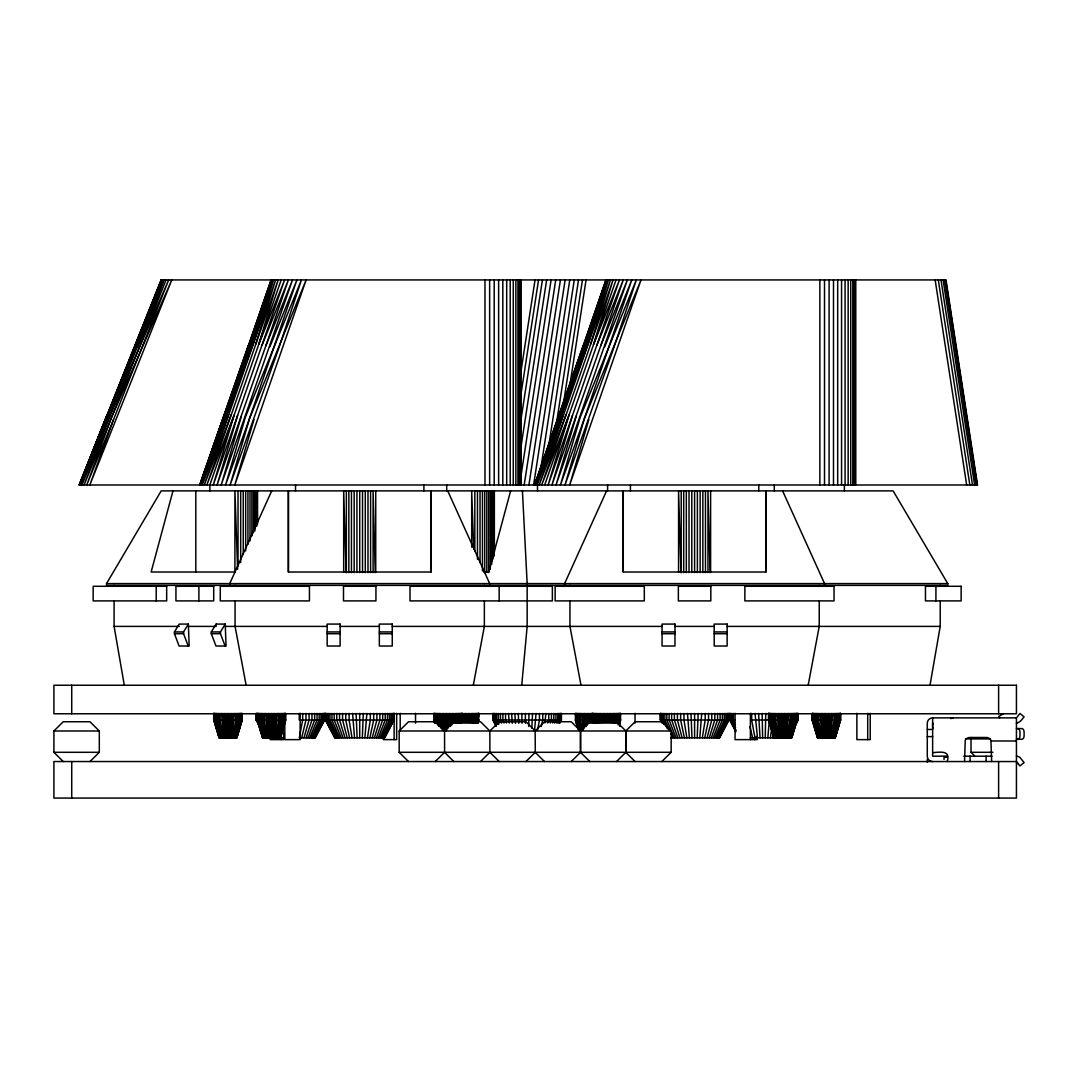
<?xml version="1.0" encoding="UTF-8"?>
<svg xmlns="http://www.w3.org/2000/svg" width="1078" height="1078" viewBox="0 0 1078 1078"><rect width="100%" height="100%" fill="white"/><g stroke="black" fill="none" stroke-linecap="round" stroke-linejoin="round"><path stroke-width="1.5" d="M288.392 572.014L288.392 490.881L288.392 572.014L431.038 572.014L431.038 490.881L431.038 572.014M484.979 484.992L484.979 279.93M489.641 484.992L489.641 279.93M494.209 484.992L494.209 279.93M498.629 484.992L498.629 279.93M502.82 484.992L502.82 279.93M506.687 484.992L506.687 279.93M510.204 484.992L510.204 279.93M513.276 484.992L513.276 279.93M515.863 484.992L515.863 279.93M517.925 484.992L517.925 279.93M519.434 484.992L519.434 279.93M623.259 572.014L623.259 490.881L623.259 572.014L765.919 572.014L765.919 490.881L765.919 572.014M819.859 484.992L819.859 279.93M824.508 484.992L824.508 279.93M829.09 484.992L829.09 279.93M833.496 484.992L833.496 279.93M837.687 484.992L837.687 279.93M841.568 484.992L841.568 279.93M845.071 484.992L845.071 279.93M848.143 484.992L848.143 279.93M850.744 484.992L850.744 279.93M852.806 484.992L852.806 279.93M854.302 484.992L854.302 279.93M855.218 484.992L855.218 279.93M932.632 723.54L932.632 727.03A5.633 3.234 0 0 0 933.076 728.149M228.415 737.837L228.698 713.393M465.44 723.257L465.494 713.393M590.259 723.257L590.313 713.393M826.826 737.837L827.109 713.393M528.772 726.491L528.948 713.393M765.245 737.837L765.744 713.393M272.384 737.837L272.95 713.393M449.27 726.491L449.472 713.393M607.709 723.257L607.817 713.393M783.787 737.837L784.339 713.393M229.344 737.837L230.18 713.393M466.814 723.257L466.976 713.393M591.647 723.257L591.795 713.393M827.756 737.837L828.591 713.393M362.329 737.837L363.299 713.393M697.196 737.837L698.18 713.393M273.313 737.837L274.418 713.393M450.55 726.491L450.954 713.393M609.083 723.257L609.286 713.393M784.703 737.837L785.822 713.393M230.261 737.837L231.649 713.393M468.175 723.257L468.431 713.393M593.008 723.257L593.291 713.393M828.659 737.837L830.047 713.393M531.858 728.122L532.519 713.393M767.846 737.837L769.18 721.627M274.203 737.837L275.86 713.393M451.938 724.874L452.396 713.393M521.739 685.244L527.155 626.399L527.155 583.602L522.426 490.881M610.431 723.257L610.727 713.393M785.606 737.837L787.263 713.393M231.15 737.837L233.064 713.393M469.509 723.257L469.86 713.393M829.548 737.837L831.475 713.393M364.903 737.837L366.857 713.393M699.784 737.837L701.724 713.393M275.079 737.837L277.262 713.393M453.393 723.257L453.784 713.393M611.725 723.257L612.129 713.393M786.482 737.837L788.651 713.393M231.999 737.837L234.425 713.393M470.776 723.257L471.221 713.393M534.499 731.356L536.035 713.393M770.406 737.837L771.727 728.122M830.41 737.837L832.836 713.393M275.914 737.837L278.582 720.01L278.582 713.393M454.633 723.257L455.118 713.393M612.964 723.257L613.463 713.393M787.317 737.837L789.985 720.01L789.985 713.393M520.041 377.502L535.038 279.93M520.243 399.008L538.542 279.93M520.068 425.46L542.436 279.93M520.216 451.925L546.654 279.93M520.081 481.691L551.101 279.93M524.191 484.992L555.722 279.93M528.907 484.992L560.425 279.93M533.61 484.992L565.141 279.93M540.294 471.76L569.777 279.93M548.594 446.966L574.264 279.93M556.41 423.802L578.522 279.93M563.659 402.31L582.47 279.93M569.534 387.433L586.055 279.93M367.436 737.837L370.32 720.01L370.32 713.393M702.304 737.837L705.201 720.01L705.201 713.393M232.808 737.837L235.718 720.01L235.718 713.393M471.975 723.257L472.514 713.393M831.205 737.837L834.129 720.01L834.129 713.393M930.004 685.244L940.218 626.399L940.218 600.904M276.696 737.837L279.835 720.01L279.835 713.393M455.792 723.257L456.371 713.393M614.137 723.257L614.716 713.393M788.099 737.837L791.239 720.01L791.239 713.393M473.309 685.244L484.359 626.399L484.359 600.904M537.626 729.739L539.458 720.01L539.458 713.393M772.886 737.837L773.505 734.603M808.177 685.244L819.226 626.399L819.226 600.904M233.562 737.837L236.931 720.01L236.931 713.393M473.107 723.257L473.714 713.393M831.973 737.837L835.329 720.01L835.329 713.393M277.423 737.837L280.994 720.01L280.994 713.393M456.883 723.257L457.53 713.393M615.215 723.257L615.875 713.393M788.826 737.837L792.397 720.01L792.397 713.393M234.249 737.837L238.036 720.01L238.036 713.393M474.145 723.257L474.832 713.393M832.661 737.837L836.447 720.01L836.447 713.393M369.875 737.837L373.675 720.01L373.675 713.393M704.742 737.837L708.556 720.01L708.556 713.393M278.084 737.837L282.059 720.01L282.059 713.393M457.867 723.257L458.581 713.393M616.198 723.257L616.926 713.393M789.473 737.837L793.462 720.01L793.462 713.393M234.883 737.837L239.033 720.01L239.033 713.393M475.075 723.257L475.829 713.393M833.281 737.837L837.444 720.01L837.444 713.393M301.692 737.837L305.95 720.01L305.95 713.393M541.196 726.491L542.733 720.01L542.733 713.393M278.663 737.837L282.988 720.01L282.988 713.393M458.743 723.257L459.524 713.393M617.074 723.257L617.869 713.393M790.066 737.837L794.392 720.01L794.392 713.393M235.435 737.837L239.909 720.01L239.909 713.393M475.883 723.257L476.705 713.393M833.833 737.837L838.32 720.01L838.32 713.393M279.175 737.837L283.81 720.01L283.81 713.393M459.497 723.257L460.333 713.393M617.842 723.257L618.678 713.393M790.578 737.837L795.214 720.01L795.214 713.393M372.206 737.837L376.882 720.01L376.882 713.393M707.074 737.837L711.75 720.01L711.75 713.393M235.893 737.837L240.663 720.01L240.663 713.393M476.584 723.257L477.446 713.393M834.305 737.837L839.061 720.01L839.061 713.393M172.979 490.881L151.136 572.014L235.287 572.014M510.635 490.881L488.792 572.014L483.752 572.014M279.593 737.837L284.484 720.01L284.484 713.393M460.131 723.257L461.02 713.393M618.017 724.874L619.351 720.01L619.351 713.393M790.996 737.837L795.887 720.01L795.887 713.393M236.271 737.837L241.27 720.01L241.27 713.393M477.15 723.257L478.053 713.393M834.682 737.837L839.668 720.01L839.668 713.393M279.93 737.837L285.023 720.01L285.023 713.393M460.697 722.988L461.546 713.393M618.624 724.47L619.89 720.01L619.89 713.393M791.333 737.837L796.426 720.01L796.426 713.393M303.956 737.837L309.063 720.01L309.063 713.393M544.996 722.988L545.845 713.393M236.567 737.837L241.728 720.01L241.728 713.393M477.662 722.988L478.524 713.393M834.965 737.837L840.139 720.01L840.139 713.393M241.351 416.229L221.179 484.992L292.515 279.93L265.808 345.89L217.055 484.992L237.591 415.502L284.579 279.93L258.639 344.664L278.151 279.93L206.828 484.992L234.169 415.003L213.255 484.992L237.591 415.502M253.963 419.571L234.802 484.992L306.125 279.93L249.611 418.277L225.558 484.992L245.38 417.159L301.449 279.93L278.434 349.232L230.126 484.992L249.611 418.277L296.895 279.93L269.837 346.833M280.172 737.837L285.401 720.01L285.401 713.393M461.061 722.988L461.936 713.393M576.218 416.229L556.059 484.992L627.383 279.93L600.689 345.89L551.936 484.992L572.458 415.502L619.446 279.93L593.506 344.664L613.032 279.93L541.695 484.992L569.049 415.003L548.123 484.992L572.458 415.502M588.831 419.571L569.683 484.992L641.006 279.93L584.478 418.277L560.439 484.992L580.247 417.159L636.33 279.93L613.301 349.232L564.993 484.992L584.478 418.277L631.762 279.93L604.718 346.833M618.974 724.47L620.281 720.01L620.281 713.393M478.982 713.393L478.093 722.988L478.834 713.393M840.449 720.01L835.167 737.837L840.449 720.01L840.449 713.393M477.945 722.988L478.834 720.01M242.038 713.393L242.2 720.01L236.85 737.837L219.05 737.837L213.7 720.01L213.7 713.393M280.32 737.837L285.643 720.01L285.643 713.393M840.597 713.393L840.597 720.01L835.261 737.837L817.447 737.837L812.111 720.01L812.111 713.393M280.374 737.837L285.724 720.01L256.092 720.01L256.092 713.393M374.389 737.837L379.901 720.01L379.901 713.393M709.257 737.837L714.768 720.01L714.768 713.393M255.607 344.381L275.631 279.93L204.308 484.992L231.15 414.72M590.488 344.381L610.512 279.93L539.175 484.992L566.017 414.72M250.945 344.502L272.182 279.93L200.858 484.992L253.034 344.327L273.637 279.93L202.314 484.992L228.563 414.666M585.812 344.502L607.049 279.93L535.726 484.992L587.901 344.327L608.504 279.93L537.181 484.992L563.444 414.666M306.071 737.837L311.96 720.01L311.96 713.393M547.772 722.988L548.756 720.01L548.756 713.393M225.437 413.669L271.009 279.93M562.986 405.746L605.876 279.93M249.382 344.906L271.306 279.93L199.686 484.992L248.358 345.539M584.249 344.906L606.173 279.93L534.553 484.992L583.238 345.539M265.808 345.89L288.378 279.93L262.062 345.176M600.689 345.89L623.259 279.93L596.929 345.176M281.156 279.93L209.819 484.992L209.927 490.881M544.7 484.992L616.023 279.93M376.424 737.837L382.69 720.01L382.69 713.393M711.291 737.837L717.557 720.01L717.557 713.393M108.043 416.229L81.982 484.992L109.35 417.159L168.667 279.93L113.54 419.571L89.824 484.992L171.779 279.93L111.196 418.277L84.084 484.992L109.35 417.159L163.937 279.93L136.151 345.89L80.432 484.992L107.274 415.502M308.012 737.837L314.641 720.01L314.641 713.393M550.319 722.988L551.424 720.01L551.424 713.393M81.955 480.316L84.38 474.064M86.2 469.375L107.423 414.72M378.27 737.837L385.223 720.01L385.223 713.393M713.137 737.837L720.104 720.01L720.104 713.393M136.151 345.89L162.387 279.93L135.383 345.176M112.099 405.288L113.972 400.598M116.478 394.346L118.351 389.657M88.288 464.672L90.161 459.983M92.681 453.73L94.554 449.054M97.06 442.802L98.947 438.113M309.763 737.837L317.04 720.01L317.04 713.393M552.623 722.988L553.836 720.01L553.836 713.393M113.54 419.571L86.712 484.992L111.196 418.277L166.039 279.93L137.472 346.833M135.545 344.381L146.285 318.293M147.551 315.221L150.085 309.09M151.971 304.481L154.504 298.35M160.824 283.002L162.091 279.93M379.914 737.837L387.487 720.01L387.487 713.393M714.781 737.837L722.354 720.01L722.354 713.393M311.299 737.837L319.155 720.01L319.155 713.393M554.631 722.988L555.938 720.01L555.938 713.393M271.723 490.881L229.722 583.602L229.722 585.381M606.591 490.881L564.602 583.602L564.602 585.381M381.342 737.837L389.441 720.01L389.441 713.393M716.21 737.837L724.322 720.01L724.322 713.393M312.607 737.837L320.948 720.01L320.948 713.393M556.342 722.988L557.744 720.01L557.744 713.393M382.528 737.837L391.071 720.01L391.071 713.393M717.396 737.837L725.952 720.01L725.952 713.393M313.671 737.837L322.403 720.01L322.403 713.393M557.744 722.988L559.199 720.01L559.199 713.393M383.458 737.837L392.365 720.01L392.365 713.393M718.325 737.837L727.232 720.01L727.232 713.393M314.48 737.837L323.521 720.01L323.521 713.393M558.808 722.988L560.304 720.01L560.304 713.393M794.836 724.47L797.1 720.01L797.114 713.393M384.132 737.837L393.295 720.01L393.295 713.393M719.013 737.837L728.162 720.01L728.162 713.393M315.019 737.837L324.262 720.01L324.262 713.393M559.509 722.988L561.059 720.01L561.059 713.393M793.987 727.448L797.841 720.01L797.841 713.393M384.55 737.837L393.861 720.01M719.417 737.837L728.728 720.01M324.64 713.393L324.64 720.01L315.288 737.837L299.307 737.837L302.662 720.01L302.662 713.393M559.873 722.988L561.436 720.01L561.436 713.393M794.324 727.448L798.219 720.01L798.219 713.393M394.049 713.393L394.049 720.01L384.684 737.837L334.759 737.837L325.394 720.01L325.394 713.393M728.728 713.393L728.917 720.01L719.552 737.837L670.853 737.837M106.533 583.602L161.188 490.881L893.123 490.881L947.778 583.602L947.778 585.381L106.533 585.381L106.533 583.602L947.778 583.602M174.434 631.924L179.218 624.081L188.354 624.081L189.162 646.018L179.096 646.018L174.434 633.702L174.434 631.924L183.57 631.924L188.354 624.081M211.301 631.924L216.099 624.081L225.235 624.081L226.043 646.018L215.977 646.018L211.301 633.702L211.301 631.924L220.451 631.924L225.235 624.081M1018.36 763.965L1016.433 761.553L53.9 761.54L53.9 798.07L1016.433 798.07L1016.433 717.867L1019.923 713.501L1024.1 716.843L1021.877 719.632A10.564 10.564 0 0 1 1016.433 723.217L1016.514 723.217M63.238 761.54L53.9 752.296L53.9 730.992L63.238 721.748L89.973 721.748L99.311 730.992L99.311 752.296L89.973 761.54M408.508 761.54L399.17 752.296L399.17 730.992L408.508 721.748L435.242 721.748L444.581 730.992L444.581 752.296L453.798 761.54M444.459 730.992L453.798 721.748L480.532 721.748L489.87 730.992L489.87 752.296L499.222 761.54M435.242 761.54L444.581 752.296M489.87 730.992L499.222 721.748L525.956 721.748L535.294 730.992M480.532 761.54L489.87 752.296M525.956 761.54L535.294 752.296L535.16 730.992L544.511 721.748L571.246 721.748L580.584 730.992L580.584 752.296L571.246 761.54M616.535 761.54L625.873 752.296L625.873 730.992L616.535 721.748L589.801 721.748L580.463 730.992L580.463 752.296L589.801 761.54M661.825 761.54L671.163 752.296L671.163 730.992L661.825 721.748L635.09 721.748L625.752 730.992L625.752 752.296L635.09 761.54M1003.416 713.771L998.78 716.452L999.602 717.867M114.093 600.904L114.093 626.399L179.218 626.399M188.354 626.399L216.099 626.399L216.099 624.081M225.235 626.399L327.173 626.399M340.109 626.399L379.335 626.399M392.257 626.399L662.054 626.399M674.976 626.399L714.202 626.399M727.138 626.399L940.218 626.399M327.173 631.924L340.109 631.924M379.335 631.924L392.257 631.924M662.054 631.924L674.976 631.924M714.202 631.924L727.138 631.924M174.434 633.702L183.57 633.702L188.232 646.018M211.301 633.702L220.451 633.702L225.113 646.018M327.173 633.702L340.109 633.702M379.335 633.702L392.257 633.702M662.054 633.702L674.976 633.702M714.202 633.702L727.138 633.702M932.632 761.553A5.35 5.35 0 0 1 927.282 756.204L927.282 723.217A5.403 5.403 0 0 1 932.632 717.867L1016.433 717.867M213.7 720.01L242.2 720.01M324.64 720.01L299.253 720.01L299.253 713.393M325.394 720.01L394.049 720.01M462.516 713.393L462.516 720.01L478.982 720.01M492.875 713.393L492.875 720.01L561.436 720.01M591.795 720.01L575.315 720.01L577.997 728.93M728.917 720.01L660.262 720.01L660.262 713.393M729.671 713.393L729.671 720.01L735.156 720.01M751.649 713.393L751.649 720.01L798.219 720.01M812.111 720.01L840.597 720.01M1016.433 728.566L1021.823 728.566A3.571 2.277 -90 0 1 1024.1 732.137L1024.1 735.708A3.571 2.277 -90 0 1 1021.823 739.265L1016.433 739.265M927.282 729.469L932.632 729.469M53.9 730.992L99.311 730.992M399.17 730.992L671.163 730.992M927.282 736.597L932.632 736.597M257.184 713.393L257.265 720.01L262.533 737.837L283.905 737.837L282.584 728.122M750.342 737.837L791.764 737.837L797.114 720.01L791.724 737.837L796.804 720.01L796.804 713.393M965.578 738.915L990.345 738.915M991.275 740.99L1016.433 740.99M53.9 752.296L99.311 752.296M399.17 752.296L671.163 752.296M971.022 737.541L971.022 752.296L992.878 752.296M932.632 752.646C940.528 752.121 950.769 750.019 947.252 761.553M947.441 756.123L932.632 756.204L932.632 717.867M963.799 756.204L992.07 756.204M947.252 757.282L944.032 757.282L944.032 759.424M971.022 752.296L974.525 755.759M535.16 752.296L544.511 761.54M1017.699 763.143L1019.923 765.932L1024.1 762.591L1020.556 758.157A5.174 5.174 0 0 0 1016.433 756.204M729.671 720.01L735.897 731.895M492.875 720.01L495.988 725.952M256.092 720.01L259.987 727.448M662 722.988L660.45 720.01L660.45 713.393M334.894 737.837L325.583 720.01L325.583 713.393M735.439 730.412L730.035 720.01L730.035 713.393M496.338 725.952L493.252 720.01L493.252 713.393M260.31 727.448L256.456 720.01L256.456 713.393M662.539 722.988L661.016 720.01L661.016 713.393M335.298 737.837L326.149 720.01L326.149 713.393M736.058 730.412L730.79 720.01L730.79 713.393M496.257 724.47L493.993 720.01L493.993 713.393M259.475 724.47L257.211 720.01L262.587 737.837M664.169 724.47L661.946 720.01L661.946 713.393M335.972 737.837L327.079 720.01L327.079 713.393M735.546 727.448L731.895 720.01L731.895 713.393M497.295 724.47L495.112 720.01L495.112 713.393M667.511 728.93L663.226 720.01L663.226 713.393M336.915 737.837L328.359 720.01L328.359 713.393M735.439 724.47L733.363 720.01L733.363 713.393M498.656 724.47L496.567 720.01L496.567 713.393M782.588 490.881L824.576 583.602L824.576 585.381M669.586 730.412L664.856 720.01L664.856 713.393M670.947 733.39L672.968 737.837M447.72 490.881L489.708 583.602L489.708 585.381M338.101 737.837L329.989 720.01L329.989 713.393M499.68 722.988L498.373 720.01L498.373 713.393M674.397 737.837L666.824 720.01L666.824 713.393M339.516 737.837L331.943 720.01L331.943 713.393M501.688 722.988L500.475 720.01L500.475 713.393M676.041 737.837L669.088 720.01L669.088 713.393M341.16 737.837L334.207 720.01L334.207 713.393M503.992 722.988L502.887 720.01L502.887 713.393M677.887 737.837L671.621 720.01L671.621 713.393M343.02 737.837L336.754 720.01L336.754 713.393M506.539 722.988L505.555 720.01L505.555 713.393M679.922 737.837L674.41 720.01L674.41 713.393M345.041 737.837L339.543 720.01L339.543 713.393M592.954 722.988L592.132 713.393M434.609 722.988L433.72 713.393M593.021 722.988L592.132 720.01L620.591 720.01L620.51 713.393M434.677 722.988L433.801 720.01L462.246 720.01L462.166 713.393M817.555 737.837L812.273 720.01L812.273 713.393M578.118 728.93L575.477 720.01L575.315 713.393M219.144 737.837L213.862 720.01L213.862 713.393M774.139 737.837L768.897 720.01L768.897 713.393M593.237 722.988L592.374 713.393M434.906 722.988L434.03 713.393M262.736 737.837L257.494 720.01L257.494 713.393M817.744 737.837L812.583 720.01L812.583 713.393M578.374 728.93L575.787 720.01L575.787 713.393M219.346 737.837L214.172 720.01L214.172 713.393M774.381 737.837L769.288 720.01L769.288 713.393M593.601 722.988L592.752 713.393M509.315 722.988L508.466 713.393M435.269 722.988L434.421 713.393M262.978 737.837L257.885 720.01L257.885 713.393M818.027 737.837L813.041 720.01L813.041 713.393M578.967 729.739L576.245 720.01L576.245 713.393M219.629 737.837L214.63 720.01L214.63 713.393M774.705 737.837L769.827 720.01L769.827 713.393M593.291 720.01L594.18 723.257M435.835 723.257L434.946 713.393M263.315 737.837L258.424 720.01L258.424 713.393M818.418 737.837L813.647 720.01L813.647 713.393M579.883 731.356L576.851 720.01L576.851 713.393M220.006 737.837L215.236 720.01L215.236 713.393M682.104 737.837L677.429 720.01L677.429 713.393M347.237 737.837L342.561 720.01L342.561 713.393M775.136 737.837L770.5 720.01L770.5 713.393M594.813 723.257L593.965 713.393M436.469 723.257L435.633 713.393M263.733 737.837L259.097 720.01L259.097 713.393M818.876 737.837L814.389 720.01L814.389 713.393M580.463 731.356L577.606 720.01L577.606 713.393M220.478 737.837L215.991 720.01L215.991 713.393M775.648 737.837L771.309 720.01L771.309 713.393M595.568 723.257L594.786 713.393M437.628 724.874L436.442 720.01L436.442 713.393M264.245 737.837L259.919 720.01L259.919 713.393M749.911 726.491L752.606 737.837M512.346 723.257L511.565 713.393M819.428 737.837L815.264 720.01L815.264 713.393M581.123 731.356L578.482 720.01L578.482 713.393M221.017 737.837L216.867 720.01L216.867 713.393M776.227 737.837L772.252 720.01L772.252 713.393M596.444 723.257L595.73 713.393M438.827 726.491L437.385 720.01L437.385 713.393M264.824 737.837L260.849 720.01L260.849 713.393M684.436 737.837L680.622 720.01L680.622 713.393M349.568 737.837L345.755 720.01L345.755 713.393M820.048 737.837L816.275 720.01L816.275 713.393M581.541 729.739L579.479 720.01L579.479 713.393M221.65 737.837L217.864 720.01L217.864 713.393M776.888 737.837L773.303 720.01L773.303 713.393M597.428 723.257L596.781 713.393M439.743 726.491L438.436 713.393M265.484 737.837L261.914 720.01L261.914 713.393M820.749 737.837L817.38 720.01L817.38 713.393M751.649 720.01L754.991 737.837M581.002 685.244L569.952 626.399L569.952 600.904M582.43 729.739L580.584 720.01L580.584 713.393M515.459 723.257L514.853 713.393M280.806 734.603L281.412 737.837M246.134 685.244L235.071 626.399L235.071 600.904M222.337 737.837L218.969 720.01L218.969 713.393M777.615 737.837L774.476 720.01L774.476 713.393M598.506 723.257L597.94 713.393M441.023 728.122L439.595 713.393M266.212 737.837L263.072 720.01L263.072 713.393M114.093 626.399L124.307 685.244M821.503 737.837L818.593 720.01L818.593 713.393M583.387 729.739L581.797 713.393M223.092 737.837L220.181 720.01L220.181 713.393M686.875 737.837L683.978 720.01L683.978 713.393M352.007 737.837L349.11 720.01L349.11 713.393M945.649 279.93L977.167 484.992M944.678 279.93L976.196 484.992M943.102 279.93L974.62 484.992M940.973 279.93L972.491 484.992M938.305 279.93L969.823 484.992M935.152 279.93L966.67 484.992M778.397 737.837L775.715 720.01L775.715 713.393M599.678 723.257L599.193 713.393M442.303 729.739L440.848 713.393M266.994 737.837L264.326 720.01L264.326 713.393M822.312 737.837L819.886 713.393M584.195 728.122L583.09 713.393M223.901 737.837L221.475 713.393M757.484 737.837L755.058 713.393M518.707 723.257L518.275 713.393M779.232 737.837L777.049 713.393M600.918 723.257L600.527 713.393M443.368 729.739L442.182 713.393M267.829 737.837L265.646 713.393M689.394 737.837L687.454 713.393M354.527 737.837L352.587 713.393M823.161 737.837L821.247 713.393M585.152 726.491L584.451 713.393M224.75 737.837L222.836 713.393M780.095 737.837L778.451 713.393M602.211 723.257L601.915 713.393M444.621 731.356L443.57 713.393M268.692 737.837L267.048 713.393M760.044 737.837L758.575 713.393M522.048 723.257L521.779 713.393M824.05 737.837L822.662 713.393M586.378 726.491L585.88 713.393M461.047 720.01L461.303 723.257M225.639 737.837L224.264 713.393M780.998 737.837L779.893 713.393M603.559 723.257L603.357 713.393M445.726 731.356L445.012 713.393M269.594 737.837L268.489 713.393M691.982 737.837L690.998 713.393M357.114 737.837L356.131 713.393M824.966 737.837L824.131 713.393M587.564 724.874L587.335 713.393M462.516 720.01L462.664 723.257M226.555 737.837L225.72 713.393M473.714 549.241L471.692 490.881L471.692 547.179M237.618 569.251L234.91 490.881L234.91 572.014M781.927 737.837L781.361 713.393M604.933 723.257L604.839 713.393M446.791 729.739L446.494 713.393M270.524 737.837L269.958 713.393M680.973 572.593L678.574 490.881L678.574 572.014M346.105 572.593L343.693 490.881L343.693 572.014M762.631 737.837L762.146 713.393M525.444 723.257L525.363 713.393M710.092 572.593L707.963 490.881L707.963 572.593M375.225 572.593L373.096 490.881L373.096 572.593M825.896 737.837L825.613 713.393M588.871 723.257L588.817 713.393M464.052 723.257L463.998 713.393M227.485 737.837L227.202 713.393M494.155 555.911L493.724 490.881L493.724 555.911M257.143 522.56L256.941 490.881L256.941 525.902M998.605 685.244L998.605 713.757M998.605 761.54L998.605 798.07M991.652 761.54L990.925 740.168A5.35 5.35 0 0 0 986.303 737.487L969.89 737.487A5.35 5.35 0 0 0 965.255 740.168L964.54 761.54M986.114 756.204L986.114 761.553M970.065 756.204L970.065 761.553M940.218 585.381L940.218 586.284M935.92 586.284L935.92 600.904M927.282 759.424L927.282 762.092M870.229 713.259L870.229 739.629L856.875 739.629L856.875 713.259M867.709 713.259L867.709 739.629M844.384 484.992L844.384 490.881M819.226 585.381L819.226 586.284M782.857 713.393L782.857 737.837M774.287 484.992L774.287 490.881M768.668 713.393L768.668 720.01L773.991 737.837L768.587 720.01L768.587 713.393M758.777 484.992L758.777 490.881M757.133 736.328L757.133 739.629L735.061 739.629L735.061 713.259M754.613 736.328L754.613 739.629M750.396 713.259L750.396 739.629M710.604 490.881L710.604 572.014M705.47 490.881L705.47 572.593M702.856 490.881L702.856 572.593M700.148 490.881L700.148 572.593M697.385 490.881L697.385 572.593M694.596 490.881L694.596 572.593M694.596 713.393L694.596 737.837M691.793 490.881L691.793 572.593M689.031 490.881L689.031 572.593M686.322 490.881L686.322 572.593M683.708 490.881L683.708 572.593M681.215 490.881L681.215 572.593M635.036 713.259L635.036 723.149M630.401 484.992L630.401 490.881M619.702 719.848L619.702 726.437M607.601 484.992L607.601 490.881M606.321 713.393L606.321 723.257M569.952 585.381L569.952 586.284M537.491 484.992L537.491 490.881M499.154 586.284L499.154 600.904M494.357 490.881L494.357 552.138M492.862 490.881L492.862 559.253M491.73 490.881L491.73 564.252M490.328 490.881L490.328 569.251M488.684 490.881L488.684 572.593M486.811 490.881L486.811 572.593M484.723 490.881L484.723 572.593M484.359 585.381L484.359 586.284M482.459 490.881L482.459 570.922M480.033 490.881L480.033 562.581M477.473 490.881L477.473 559.253M474.819 490.881L474.819 550.912M447.976 713.393L447.976 728.122M446.71 484.992L446.71 490.881M423.91 484.992L423.91 490.881M415.529 713.259L415.529 723.149M400.194 713.259L400.194 731.383M396.65 713.259L396.65 739.629L383.283 739.629L383.283 736.328M394.13 713.259L394.13 739.629M375.737 490.881L375.737 572.014M370.603 490.881L370.603 572.593M367.989 490.881L367.989 572.593M365.28 490.881L365.28 572.593M362.518 490.881L362.518 572.593M359.715 490.881L359.715 572.593M359.715 713.393L359.715 737.837M356.926 490.881L356.926 572.593M354.163 490.881L354.163 572.593M351.455 490.881L351.455 572.593M348.841 490.881L348.841 572.593M346.348 490.881L346.348 572.593M300.156 713.259L300.156 739.629L284.821 739.629L284.821 721.492M295.52 484.992L295.52 490.881M283.554 736.328L283.554 739.629L270.187 739.629L270.187 736.328M281.035 736.328L281.035 739.629M271.454 713.393L271.454 737.837M257.561 490.881L257.561 523.989M256.079 490.881L256.079 525.902M254.934 490.881L254.934 530.902M253.532 490.881L253.532 532.572M251.888 490.881L251.888 535.901M250.015 490.881L250.015 540.913M247.94 490.881L247.94 544.242M245.676 490.881L245.676 550.912M243.251 490.881L243.251 554.254M240.69 490.881L240.69 562.581M238.022 490.881L238.022 565.923M235.071 585.381L235.071 586.284M220.451 631.924L220.451 633.702M198.891 586.284L198.891 600.904M195.805 490.881L195.805 572.014M183.57 631.924L183.57 633.702M156.202 586.284L156.202 600.904M114.093 585.381L114.093 586.284M71.727 685.244L71.727 713.771M71.727 761.54L71.727 798.07M1017.699 728.566A3.571 2.277 -90 0 1 1019.977 732.137L1019.977 735.708A3.571 2.277 -90 0 1 1017.699 739.265M933.076 723.769A5.633 3.234 0 0 1 932.632 722.651M950.958 718.608A3.571 3.571 0 0 1 953.127 717.867M520.337 279.93L520.337 484.992L520.337 279.93M520.647 279.93L520.647 484.992L520.647 279.93M855.514 279.93L855.514 484.992L855.514 279.93M242.038 720.01L236.756 737.837L242.038 720.01M462.166 720.01L461.29 722.988L462.246 720.01M620.51 720.01L619.176 724.47L620.591 720.01M223.901 415.879L199.982 484.992L224.911 415.246L223.901 415.879M558.768 415.879L534.85 484.992L559.778 415.246L558.768 415.879M107.059 415.003L79.462 484.992L161.417 279.93L79.314 484.992L107.059 415.003M161.04 279.93L79.085 484.992L977.53 484.992L946.012 279.93L161.04 279.93M166.672 586.284L93.166 586.284L93.166 600.904L166.672 600.904L166.672 586.284M213.7 586.284L175.943 586.284L175.943 600.904L213.7 600.904L213.7 586.284M309.44 586.284L220.276 586.284L220.276 600.904L309.44 600.904L309.44 586.284M375.939 586.284L343.491 586.284L343.491 600.904L375.939 600.904L375.939 586.284M552.367 586.284L410.004 586.284L410.004 600.904L552.367 600.904L552.367 586.284M644.307 586.284L555.143 586.284L555.143 600.904L644.307 600.904L644.307 586.284M710.82 586.284L678.358 586.284L678.358 600.904L710.82 600.904L710.82 586.284M834.035 586.284L744.871 586.284L744.871 600.904L834.035 600.904L834.035 586.284M961.145 586.284L925.463 586.284L925.463 600.904L961.145 600.904L961.145 586.284M340.109 624.081L327.173 624.081L327.173 646.018L340.109 646.018L340.109 624.081M392.257 624.081L379.335 624.081L379.335 646.018L392.257 646.018L392.257 624.081M674.976 624.081L662.054 624.081L662.054 646.018L674.976 646.018L674.976 624.081M727.138 624.081L714.202 624.081L714.202 646.018L727.138 646.018L727.138 624.081M1016.433 685.244L53.9 685.244L53.9 713.771L1016.433 713.771L1016.433 685.244"/></g></svg>
